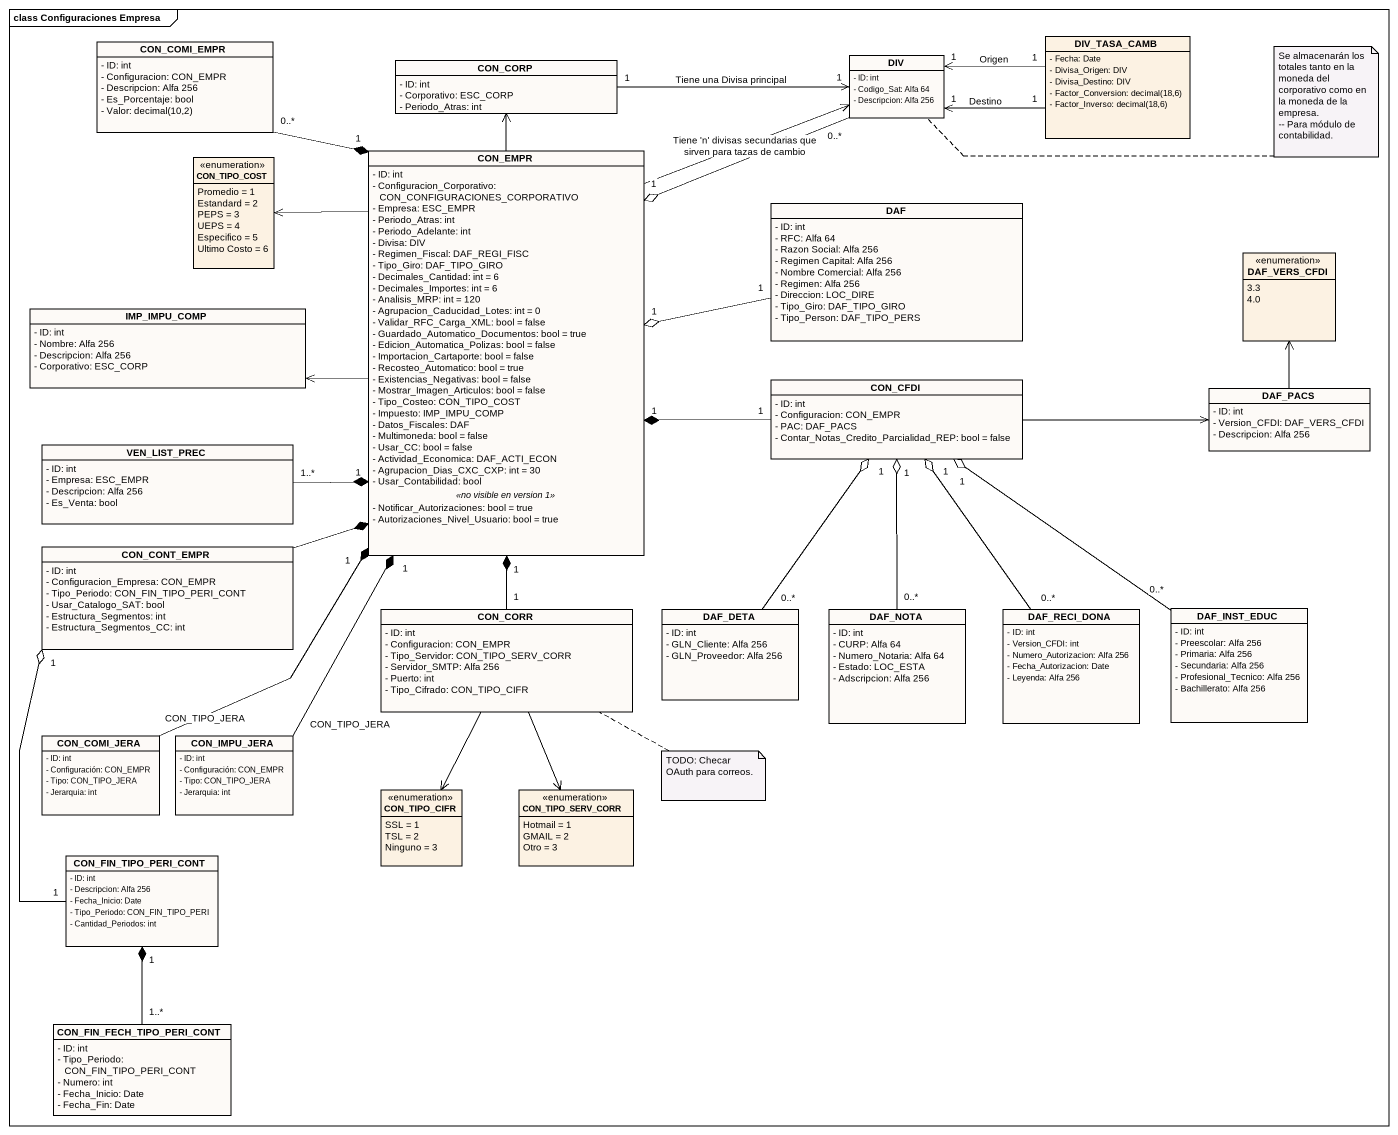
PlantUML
@startuml
mainframe class Configuraciones Empresa
hide circle
hide empty members
skinparam classAttributeIconSize 0
class CON_COMI_EMPR #FDFAF7 {
  - ID: int
  - Configuracion: CON_EMPR
  - Descripcion: Alfa 256
  - Es_Porcentaje: bool
  {field} - Valor: decimal(10,2)
}
class DIV_TASA_CAMB {
  - Fecha: Date
  - Divisa_Origen: DIV
  - Divisa_Destino: DIV
  {field} - Factor_Conversion: decimal(18,6)
  {field} - Factor_Inverso: decimal(18,6)
}
class CON_CORP #FDFAF7 {
  - ID: int
  - Corporativo: ESC_CORP
  - Periodo_Atras: int
}
class DIV #FDFAF7 {
  - ID: int
  - Codigo_Sat: Alfa 64
  - Descripcion: Alfa 256
}
enum CON_TIPO_COST {
  Promedio = 1
  Estandard = 2
  PEPS = 3
  UEPS = 4
  Especifico = 5
  Ultimo Costo = 6
}
class CON_EMPR #FDFAF7 {
  - ID: int
  - Configuracion_Corporativo: CON_CONFIGURACIONES_CORPORATIVO
  - Empresa: ESC_EMPR
  - Periodo_Atras: int
  - Periodo_Adelante: int
  - Divisa: DIV
  - Regimen_Fiscal: DAF_REGI_FISC
  - Tipo_Giro: DAF_TIPO_GIRO
  - Decimales_Cantidad: int = 6
  - Decimales_Importes: int = 6
  - Analisis_MRP: int = 120
  - Agrupacion_Caducidad_Lotes: int = 0
  - Validar_RFC_Carga_XML: bool = false
  - Guardado_Automatico_Documentos: bool = true
  - Edicion_Automatica_Polizas: bool = false
  - Importacion_Cartaporte: bool = false
  - Recosteo_Automatico: bool = true
  - Existencias_Negativas: bool = false
  - Mostrar_Imagen_Articulos: bool = false
  - Tipo_Costeo: CON_TIPO_COST
  - Impuesto: IMP_IMPU_COMP
  - Datos_Fiscales: DAF
  - Multimoneda: bool = false
  - Usar_CC: bool = false
  - Actividad_Economica: DAF_ACTI_ECON
  - Agrupacion_Dias_CXC_CXP: int = 30
  - Usar_Contabilidad: bool
  .. <<no visible en version 1>> ..
  - Notificar_Autorizaciones: bool = true
  - Autorizaciones_Nivel_Usuario: bool = true
}
class DAF #FDFAF7 {
  - ID: int
  - RFC: Alfa 64
  - Razon Social: Alfa 256
  - Regimen Capital: Alfa 256
  - Nombre Comercial: Alfa 256
  - Regimen: Alfa 256
  - Direccion: LOC_DIRE
  - Tipo_Giro: DAF_TIPO_GIRO
  - Tipo_Person: DAF_TIPO_PERS
}
enum DAF_VERS_CFDI {
  3.3
  4.0
}
class IMP_IMPU_COMP #FDFAF7 {
  - ID: int
  - Nombre: Alfa 256
  - Descripcion: Alfa 256
  - Corporativo: ESC_CORP
}
class CON_CFDI #FDFAF7 {
  - ID: int
  - Configuracion: CON_EMPR
  - PAC: DAF_PACS
  - Contar_Notas_Credito_Parcialidad_REP: bool = false
}
class DAF_PACS #FDFAF7 {
  - ID: int
  - Version_CFDI: DAF_VERS_CFDI
  - Descripcion: Alfa 256
}
class VEN_LIST_PREC #FDFAF7 {
  - ID: int
  - Empresa: ESC_EMPR
  - Descripcion: Alfa 256
  - Es_Venta: bool
}
class CON_CONT_EMPR #FDFAF7 {
  - ID: int
  - Configuracion_Empresa: CON_EMPR
  - Tipo_Periodo: CON_FIN_TIPO_PERI_CONT
  - Usar_Catalogo_SAT: bool
  - Estructura_Segmentos: int
  - Estructura_Segmentos_CC: int
}
class CON_CORR #FDFAF7 {
  - ID: int
  - Configuracion: CON_EMPR
  - Tipo_Servidor: CON_TIPO_SERV_CORR
  - Servidor_SMTP: Alfa 256
  - Puerto: int
  - Tipo_Cifrado: CON_TIPO_CIFR
}
class DAF_DETA #FDFAF7 {
  - ID: int
  - GLN_Cliente: Alfa 256
  - GLN_Proveedor: Alfa 256
}
class DAF_NOTA #FDFAF7 {
  - ID: int
  - CURP: Alfa 64
  - Numero_Notaria: Alfa 64
  - Estado: LOC_ESTA
  - Adscripcion: Alfa 256
}
class DAF_RECI_DONA #FDFAF7 {
  - ID: int
  - Version_CFDI: int
  - Numero_Autorizacion: Alfa 256
  - Fecha_Autorizacion: Date
  - Leyenda: Alfa 256
}
class DAF_INST_EDUC #FDFAF7 {
  - ID: int
  - Preescolar: Alfa 256
  - Primaria: Alfa 256
  - Secundaria: Alfa 256
  - Profesional_Tecnico: Alfa 256
  - Bachillerato: Alfa 256
}
class CON_COMI_JERA #FDFAF7 {
  - ID: int
  - Configuración: CON_EMPR
  - Tipo: CON_TIPO_JERA
  - Jerarquia: int
}
class CON_IMPU_JERA #FDFAF7 {
  - ID: int
  - Configuración: CON_EMPR
  - Tipo: CON_TIPO_JERA
  - Jerarquia: int
}
enum CON_TIPO_CIFR {
  SSL = 1
  TSL = 2
  Ninguno = 3
}
enum CON_TIPO_SERV_CORR {
  Hotmail = 1
  GMAIL = 2
  Otro = 3
}
class CON_FIN_TIPO_PERI_CONT #FDFAF7 {
  - ID: int
  - Descripcion: Alfa 256
  - Fecha_Inicio: Date
  - Tipo_Periodo: CON_FIN_TIPO_PERI
  - Cantidad_Periodos: int
}
class CON_FIN_FECH_TIPO_PERI_CONT #FDFAF7 {
  - ID: int
  - Tipo_Periodo: CON_FIN_TIPO_PERI_CONT
  - Numero: int
  - Fecha_Inicio: Date
  - Fecha_Fin: Date
}
CON_COMI_EMPR "0..*" --* "1" CON_EMPR
DIV_TASA_CAMB "1" -left-> "1" DIV : Destino
DIV_TASA_CAMB "1" -left-> "1" DIV : Origen
CON_CORP "1" -right-> "1" DIV : Tiene una Divisa principal
DIV "0..*" --o "1" CON_EMPR : Tiene 'n' divisas secundarias que sirven para tazas de cambio
CON_EMPR -up-> CON_CORP
CON_EMPR -up-> DIV
CON_EMPR -left-> CON_TIPO_COST
CON_EMPR -left-> IMP_IMPU_COMP
DAF "1" -left-o "1" CON_EMPR
CON_CFDI "1" -left-* "1" CON_EMPR
CON_CFDI -right-> DAF_PACS
DAF_PACS -up-> DAF_VERS_CFDI
VEN_LIST_PREC "1..*" -right-* "1" CON_EMPR
CON_CONT_EMPR -up-* CON_EMPR
CON_CORR "1" -up-* "1" CON_EMPR
CON_CORR --> CON_TIPO_CIFR
CON_CORR --> CON_TIPO_SERV_CORR
DAF_DETA "0..*" -up-o "1" CON_CFDI
DAF_NOTA "0..*" -up-o "1" CON_CFDI
DAF_RECI_DONA "0..*" -up-o "1" CON_CFDI
DAF_INST_EDUC "0..*" -up-o "1" CON_CFDI
CON_COMI_JERA "CON_TIPO_JERA" -up-* "1" CON_EMPR
CON_IMPU_JERA "CON_TIPO_JERA" -up-* "1" CON_EMPR
CON_FIN_TIPO_PERI_CONT "1" -up-o "1" CON_CONT_EMPR
CON_FIN_FECH_TIPO_PERI_CONT "1..*" -up-* "1" CON_FIN_TIPO_PERI_CONT
note right of DIV
  Se almacenarán los totales tanto en la moneda del corporativo como en la moneda de la empresa.
  ~-- Para módulo de contabilidad.
end note
note right of CON_CORR : TODO: Checar OAuth para correos.
@enduml
